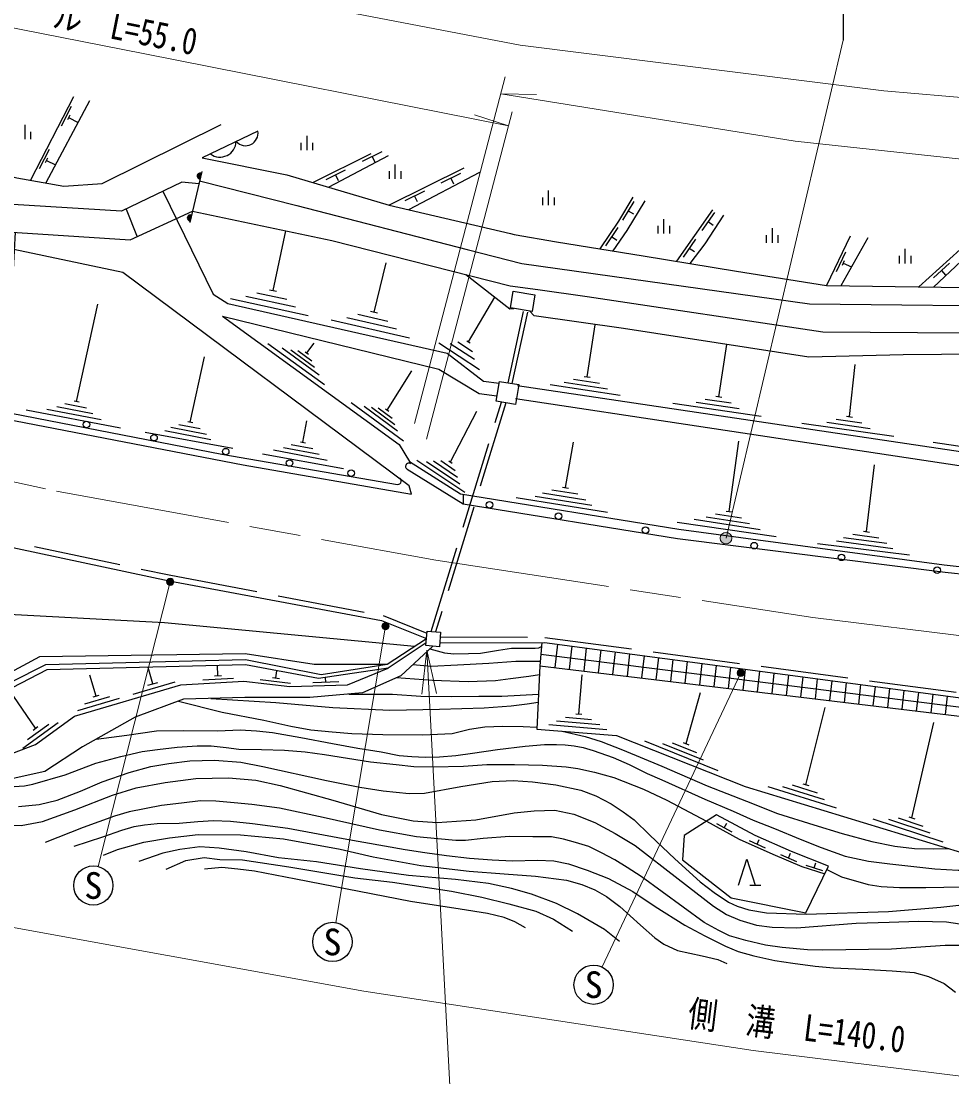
# Model space of a CAD drawing. Units: millimetres at full size, sheet at 1:1000; details may follow other scales. Extents: x 40000 to 680000, y 20000 to 380000.
# Drawn here: x 96574 to 160473, y 244910 to 317406 of the extents above; entities that cross this region are included whole.
import ezdxf
from ezdxf.enums import TextEntityAlignment as Align

# ---------------------------------------------------------------- set-up
doc = ezdxf.new("R2010")
doc.units = ezdxf.units.MM
doc.header["$LTSCALE"] = 1000
doc.linetypes.add('CHAIN', pattern=[18.5, 12, -1.5, 3.5, -1.5])
doc.linetypes.add('DASHED', pattern=[7.5, 6, -1.5])
for name, color, linetype, lineweight in [('M-BGD', 7, 'Continuous', 25), ('M-BMK', 2, 'CHAIN', 13), ('M-STR-HTXT', 7, 'Continuous', 13), ('M-STR-STRC', 7, 'Continuous', 25)]:
    doc.layers.add(name, color=color, linetype=linetype, lineweight=lineweight)
doc.styles.add('ＭＳ ゴシック', font='')
doc.styles.get('ＭＳ ゴシック').set_extended_font_data('MS Gothic')

# ---------------------------------------------------------------- blocks, each defined once
blk = doc.blocks.new('open_arrow')
at = {"color": 0, "linetype": 'Continuous', "lineweight": -2}
blk.add_lwpolyline([(7.5, 1.25), (0, 0), (7.5, -1.25)], dxfattribs=at)

msp = doc.modelspace()

# ---------------------------------------------------------------- hatches: boundary and pattern name
at = {"layer": 'M-BGD'}
for points in [[(108851, 306565, -0.4608), (108668, 306814, -0.4608), (108943, 306956)], [(108173, 303691, -0.4608), (107990, 303940, -0.4608), (108265, 304082)]]:
    msp.add_hatch(color=256, dxfattribs=at).paths.add_polyline_path(points)
at = {"layer": 'M-STR-HTXT'}
for points in [[(144631, 281688, -1), (145306, 282118, -1)], [(107035, 279021, -1), (106595, 278782, -1)], [(121806, 275979, -1), (121367, 275740, -1)], [(146196, 272764, -1), (145756, 272525, -1)]]:
    msp.add_hatch(color=256, dxfattribs=at).paths.add_polyline_path(points)

# ---------------------------------------------------------------- linework, layer by layer
at = {"layer": 'M-BGD'}
for p, q in [((100165, 312218), (97208, 306478)), ((101273, 311929), (98274, 306293)), ((100014, 311532), (99327, 310198)), ((96848, 309289), (96848, 310285)), ((99911, 310938), (99751, 310627)), ((99831, 310783), (100484, 310446)), ((97248, 309289), (97248, 309811)), ((115804, 308534), (115804, 309057)), ((116204, 308534), (116204, 309530)), ((116604, 308534), (116604, 309057)), ((98498, 308589), (97811, 307255)), ((120574, 308292), (116635, 306314)), ((121778, 308148), (117690, 305998)), ((121338, 308441), (119998, 307768)), ((98395, 307995), (98234, 307684)), ((98315, 307839), (98930, 307526)), ((120668, 308105), (120856, 307729)), ((122264, 306572), (122264, 307568)), ((108973, 307082), (108148, 303584)), ((108851, 306565), (108943, 306956)), ((118832, 307182), (117491, 306509)), ((118162, 306846), (118350, 306470)), ((126972, 307303), (121832, 304758)), ((121864, 306572), (121864, 307095)), ((122664, 306572), (122664, 307095)), ((128032, 307014), (123160, 304448)), ((126737, 306952), (125393, 306287)), ((126065, 306619), (126251, 306243)), ((124259, 305725), (122914, 305060)), ((123587, 305393), (123773, 305016)), ((132389, 304779), (132389, 305302)), ((132789, 304779), (132789, 305775)), ((133189, 304779), (133189, 305302)), ((103776, 304504), (104543, 302586)), ((138646, 305026), (137867, 303744)), ((108173, 303691), (108265, 304082)), ((138257, 304385), (138616, 304167)), ((140699, 302817), (140699, 303813)), ((144036, 304440), (141559, 300923)), ((144165, 304258), (143301, 303032)), ((137532, 303228), (136695, 301984)), ((140299, 302817), (140299, 303340)), ((141099, 302817), (141099, 303340)), ((143733, 303645), (144076, 303403)), ((148153, 302192), (148153, 303188)), ((113867, 298911), (114742, 303014)), ((137114, 302606), (137462, 302371)), ((142880, 302434), (142016, 301208)), ((147753, 302192), (147753, 302714)), ((148553, 302192), (148553, 302714)), ((153489, 302629), (151875, 299247)), ((154710, 302521), (152854, 299233)), ((142448, 301821), (142792, 301579)), ((157272, 300770), (157272, 301766)), ((161031, 301716), (158202, 299153)), ((153167, 301537), (152521, 300184)), ((153082, 300941), (152932, 300625)), ((156872, 300770), (156872, 301292)), ((157672, 300770), (157672, 301292)), ((161494, 301284), (159222, 299138)), ((120805, 297424), (121627, 300817)), ((153007, 300783), (153585, 300528)), ((160313, 300783), (159202, 299776)), ((159757, 300279), (160039, 299968)), ((112758, 298754), (114809, 298306)), ((113627, 298963), (114106, 298859)), ((100378, 291294), (101852, 297980)), ((110951, 298350), (116283, 297186)), ((111991, 298522), (115410, 297776)), ((127281, 295384), (129104, 298446)), ((119694, 297278), (121741, 296810)), ((120566, 297479), (121043, 297370)), ((131047, 297461), (129983, 292574)), ((131336, 297413), (130258, 292528)), ((117852, 296899), (123235, 295668)), ((118925, 297054), (122337, 296274)), ((135431, 292979), (135980, 296562)), ((113516, 295280), (117397, 292464)), ((116188, 294625), (116685, 295303)), ((125243, 295314), (128044, 293493)), ((126018, 295276), (127694, 294185)), ((126566, 295385), (127572, 294730)), ((127164, 295461), (127399, 295308)), ((144479, 291613), (145012, 295209)), ((108188, 289869), (109174, 294355)), ((114489, 294978), (117036, 293111)), ((115098, 294829), (116711, 293647)), ((115563, 294786), (116531, 294077)), ((116076, 294708), (116301, 294543)), ((153453, 290245), (153844, 293824)), ((121707, 290698), (123407, 293400)), ((135223, 293011), (135638, 292948)), ((132892, 292453), (137700, 291727)), ((133858, 292610), (136824, 292162)), ((134496, 292817), (136276, 292548)), ((143545, 291447), (145326, 291184)), ((144271, 291643), (144687, 291582)), ((96915, 290709), (103395, 289468)), ((98347, 290771), (102067, 290049)), ((99037, 290943), (101491, 290467)), ((99585, 291142), (101057, 290856)), ((100206, 291327), (100550, 291260)), ((119225, 291209), (122819, 288595)), ((120133, 290968), (122425, 289271)), ((120618, 290907), (122225, 289717)), ((121082, 290862), (122047, 290148)), ((121595, 290781), (121820, 290614)), ((141311, 291171), (147384, 290273)), ((142908, 291238), (145875, 290800)), ((126044, 287140), (127865, 290615)), ((152520, 290075), (154302, 289821)), ((153245, 290275), (153661, 290216)), ((106435, 289291), (109601, 288680)), ((106847, 289517), (109302, 289043)), ((107395, 289717), (108868, 289433)), ((108017, 289902), (108360, 289836)), ((115917, 288488), (116199, 289961)), ((150162, 289803), (156491, 288905)), ((151883, 289862), (154854, 289440)), ((105091, 289179), (111109, 288081)), ((145180, 283734), (145852, 288563)), ((113905, 287957), (117589, 287251)), ((114576, 288134), (117031, 287663)), ((115123, 288334), (116597, 288052)), ((115745, 288521), (116088, 288455)), ((133948, 285371), (134489, 288501)), ((159183, 288499), (164958, 287621)), ((113148, 287683), (118705, 286696)), ((123730, 287263), (127037, 285071)), ((124395, 287166), (126687, 285622)), ((124879, 287202), (126538, 286084)), ((125378, 287227), (126374, 286556)), ((125928, 287219), (126160, 287062)), ((123072, 286639), (126929, 284251)), ((154605, 282351), (155155, 286941)), ((126930, 284910), (126929, 284251)), ((132373, 285012), (135337, 284545)), ((133012, 285215), (134791, 284935)), ((133741, 285404), (134156, 285338)), ((130567, 284691), (136821, 283685)), ((131862, 284789), (135754, 284175)), ((144245, 283576), (146023, 283299)), ((144973, 283766), (145388, 283702)), ((141620, 282997), (148411, 282018)), ((142773, 283198), (147311, 282492)), ((143606, 283372), (146570, 282911)), ((153673, 282173), (155457, 281934)), ((154397, 282379), (154813, 282323)), ((151247, 281536), (157554, 280758)), ((152544, 281720), (156426, 281198)), ((153038, 281956), (156012, 281557)), ((125317, 274724), (132512, 274739)), ((132330, 274744), (132181, 273144)), ((133388, 274622), (133210, 273020)), ((134380, 274490), (134203, 272900)), ((135371, 274358), (135196, 272781)), ((136363, 274225), (136189, 272661)), ((137354, 274093), (137182, 272542)), ((138346, 273961), (138174, 272422)), ((139337, 273829), (139167, 272302)), ((140329, 273697), (140160, 272183)), ((141320, 273564), (141153, 272063)), ((142311, 273432), (142146, 271944)), ((105621, 271896), (105286, 273029)), ((110089, 272463), (110050, 273147)), ((114064, 272303), (114123, 272797)), ((143303, 273300), (143139, 271824)), ((144294, 273168), (144132, 271705)), ((145286, 273036), (145125, 271585)), ((146277, 272903), (146117, 271465)), ((147269, 272771), (147110, 271346)), ((148260, 272639), (148103, 271226)), ((101727, 271058), (101302, 272497)), ((104268, 271183), (107145, 272034)), ((105285, 271797), (105957, 271995)), ((109054, 272164), (111151, 272282)), ((109844, 272449), (110333, 272476)), ((112993, 272189), (115078, 271939)), ((113821, 272332), (114307, 272273)), ((116591, 271994), (118390, 272052)), ((117491, 272023), (117469, 272336)), ((134870, 269825), (135102, 272518)), ((149252, 272507), (149096, 271107)), ((150243, 272375), (150089, 270987)), ((151235, 272242), (151082, 270867)), ((152226, 272110), (152075, 270748)), ((153218, 271978), (153067, 270628)), ((142221, 267800), (143213, 271307)), ((154209, 271846), (154060, 270509)), ((155200, 271714), (155053, 270389)), ((156192, 271581), (156046, 270270)), ((157183, 271449), (157039, 270150)), ((158175, 271317), (158032, 270030)), ((159166, 271185), (159025, 269911)), ((97561, 268851), (96063, 271035)), ((100458, 270058), (103335, 270908)), ((100949, 270515), (102675, 271025)), ((101525, 270999), (101928, 271118)), ((160158, 271053), (160018, 269791)), ((134661, 269842), (135080, 269807)), ((150447, 264972), (151783, 270271)), ((96701, 267484), (99127, 269247)), ((97010, 268079), (98466, 269137)), ((97391, 268727), (97731, 268974)), ((132801, 269097), (136788, 268759)), ((133325, 269354), (136314, 269100)), ((133948, 269602), (135742, 269450)), ((157724, 262699), (159232, 269236)), ((139362, 267980), (144408, 265951)), ((140605, 267803), (143388, 266684)), ((141274, 267858), (142944, 267186)), ((142026, 267879), (142415, 267722)), ((147830, 264846), (152527, 263380)), ((148836, 264846), (151700, 263952)), ((149498, 264954), (151216, 264417)), ((150246, 265034), (150647, 264909)), ((155036, 262637), (159850, 261052)), ((156112, 262598), (158962, 261661)), ((156776, 262696), (158485, 262133)), ((157525, 262765), (157924, 262634)), ((144313, 262306), (145365, 261727)), ((144839, 262017), (145013, 262332)), ((146552, 261132), (147645, 260638)), ((147099, 260885), (147247, 261213)), ((149250, 259940), (149391, 260272)), ((148698, 260175), (149802, 259706)), ((151018, 259272), (151127, 259615)), ((150446, 259454), (151590, 259090)), ((146602, 258067), (147354, 258067))]:
    msp.add_line(p, q, dxfattribs=at)
at = {"layer": 'M-BGD', "linetype": 'DASHED'}
for p, q in [((124722, 275494), (129550, 291248)), ((129849, 291198), (125021, 275469))]:
    msp.add_line(p, q, dxfattribs=at)
at = {"layer": 'M-BGD'}
for points in [[(108775, 306243), (107601, 306339), (103455, 304350), (90754, 305140), (81935, 309027), (72669, 310902)], [(82846, 308626), (82876, 309974), (92319, 307628), (96284, 306637), (99501, 306081), (102138, 306256), (110313, 310309)], [(112832, 309854), (109006, 308011), (114807, 306861), (121832, 304758), (130162, 302812), (130414, 302758)], [(72318, 309316), (77713, 308294), (80979, 307812), (90991, 303245), (104064, 302395), (108330, 304355)], [(96159, 302909), (95487, 290090), (111829, 286944), (123364, 284928), (123226, 285498), (103565, 300144), (92690, 302433), (86560, 303923), (83413, 304718), (81226, 306473)], [(108820, 306436), (115511, 304742), (127202, 301716), (130960, 300761)], [(106311, 305720), (109763, 298647), (110766, 298007), (125812, 294616), (128321, 292691), (129382, 292534)], [(138580, 305321), (137575, 303668), (136304, 301778)], [(139383, 305058), (138147, 303034), (137202, 301634)], [(108330, 304355), (117911, 302351), (130151, 299226)], [(144786, 304081), (143519, 302119), (142478, 300770)], [(130414, 302758), (133330, 302256), (139278, 301300), (145677, 300240), (151875, 299247), (169192, 298990), (170292, 298593)], [(130960, 300761), (150696, 298000), (167609, 297803), (170292, 298593), (176835, 297032), (179720, 299323)], [(127101, 300005), (130134, 297645), (130407, 297682)], [(130151, 299226), (132039, 298972), (135429, 298489), (151603, 296068)], [(151603, 296068), (167891, 295965), (171171, 297277), (176082, 295412), (178391, 296324), (180115, 297772), (181018, 298805), (181509, 299284)], [(169430, 295227), (168921, 295023), (167622, 294593), (157127, 294496), (150652, 294334), (137925, 296292), (131786, 297159), (131465, 297505)], [(110396, 297135), (122528, 288342), (123230, 287172)], [(110396, 297135), (125249, 293513), (128022, 291841), (129240, 291677)], [(130658, 292390), (166433, 287063), (167696, 288200), (171740, 289590), (174563, 288453), (176543, 289926), (180713, 289968), (184465, 287510), (184681, 286187)], [(130510, 291503), (167789, 285861), (170350, 287367), (175003, 286884), (177036, 284301), (168317, 286172)], [(95882, 290488), (110361, 287659), (122415, 285598)], [(67538, 287695), (75257, 285787), (82769, 284074), (106743, 278973), (121319, 276248), (124407, 275020)], [(123230, 287172), (126750, 284939), (141735, 282512), (159943, 280065), (178854, 277997), (188952, 277232), (198384, 276823)], [(126929, 284251), (141640, 281869), (160015, 279565), (178886, 277551), (189032, 276762), (198288, 276289)], [(85462, 277224), (106424, 276101), (123592, 274486)], [(85155, 270215), (93486, 270820), (98280, 273226), (111990, 273573), (117181, 272544), (121706, 273250), (124407, 275020)], [(124830, 274485), (122637, 272458), (120014, 271281), (116386, 270967), (111926, 270951), (107717, 270841), (104403, 269617), (100791, 267566), (98205, 265874), (94357, 265043), (93807, 265247), (72544, 266047), (69470, 265650)], [(124382, 274720), (121769, 272976), (116988, 272264), (111988, 273195), (98347, 272858), (93568, 270400), (85049, 269804)], [(124633, 274303), (125639, 274039), (126277, 273970), (127286, 273981), (128109, 274005), (129350, 274202), (130232, 274352), (131125, 274352), (131867, 274341), (132118, 274381), (132304, 274462)], [(132512, 274739), (165539, 270335), (180176, 268609), (193041, 267486), (200692, 266935)], [(84821, 270744), (93808, 271613), (97862, 273787), (111954, 273990), (116691, 273239), (121706, 273250)], [(123471, 273229), (124715, 273117), (126523, 273199), (128688, 273318), (130533, 273459), (132211, 273460)], [(132256, 273944), (165464, 269740), (180115, 268012), (192993, 266888), (200649, 266337)], [(66865, 266288), (72554, 266677), (77756, 266920), (82110, 266841), (83287, 266875), (83924, 266899), (84821, 266945), (94942, 266760), (97554, 267733), (100228, 269677), (107545, 271839), (111872, 272082), (115020, 271705), (118978, 271830), (121769, 272976)], [(132181, 273144), (131981, 268788), (137450, 268342), (146292, 264860), (161130, 260321), (170437, 260276), (174034, 259198), (175937, 261080), (180638, 262635), (188368, 262866), (191569, 264365), (195492, 265114), (200584, 265348), (200959, 264252)], [(132181, 273144), (165389, 269144), (180053, 267415), (196289, 266049), (200649, 266337)], [(122354, 272331), (124825, 272150), (127258, 272068), (129148, 272135), (130178, 272261), (131436, 272432), (132154, 272551)], [(119078, 271200), (122060, 271187), (124010, 271053), (126126, 271028), (128004, 271045), (129574, 271053), (132091, 271189)], [(107378, 270716), (110380, 269944), (113236, 269398), (115084, 268999), (116470, 268748), (117919, 268601), (119284, 268496), (121405, 268412), (124156, 268391), (126173, 268496), (127354, 268781), (128412, 268943), (129653, 268997), (131045, 268965), (131987, 268921)], [(109591, 270890), (114051, 270610), (117976, 270276), (121884, 270092), (125292, 270159), (128356, 270243), (130210, 270393), (131308, 270527), (132066, 270635)], [(101731, 268099), (103822, 268382), (105873, 268667), (107754, 268686), (110090, 268667), (111606, 268742), (112727, 268669), (113836, 268547), (115785, 268218), (117954, 267804), (119696, 267488), (121287, 267235), (122517, 266981), (123395, 266903), (124323, 266854), (125289, 266893), (126411, 266971), (127556, 267128), (129274, 267381), (131187, 267615), (132517, 267732), (133327, 267732), (133923, 267713), (134547, 267645), (135152, 267518), (135855, 267323), (137215, 266834), (138308, 266366), (139547, 265742), (140572, 265303), (143522, 263985)], [(133718, 268646), (135306, 268294), (136396, 267948), (137867, 267377), (140566, 266253), (143681, 264887), (146363, 263832), (148508, 263002), (150991, 262220), (152946, 261615), (154988, 261062), (156562, 260751), (157912, 260595), (159244, 260560), (160225, 260598)], [(95721, 264831), (96802, 264899), (97388, 265011), (99594, 265653), (101699, 266452), (103411, 266902), (104885, 267262), (105927, 267398), (107278, 267544), (108663, 267634), (109620, 267634), (110656, 267533), (111511, 267420), (113087, 267398), (114658, 267341), (116065, 267229), (117405, 267037), (120568, 266554), (122330, 266350), (123535, 266215), (124863, 266204), (126935, 266249), (128556, 266350), (130447, 266361), (132361, 266305), (133988, 266203), (134788, 266091), (135947, 265832), (137264, 265460), (139291, 264673), (140912, 263908), (143632, 262476)], [(96405, 263471), (97823, 263617), (99060, 263907), (100641, 264525), (102142, 265180), (103996, 265816), (105487, 266234), (106723, 266434), (108159, 266615), (109850, 266652), (111650, 266525), (113159, 266234), (117548, 265252), (119839, 264798), (121439, 264561), (123220, 264362), (124275, 264398), (126766, 264852), (128911, 265197), (130364, 265263), (131682, 265181), (133291, 264972), (134991, 264587), (136035, 264199), (137077, 263651), (137911, 263118), (138654, 262558), (139744, 261504), (141453, 259878), (143197, 258312), (144157, 257576), (145130, 256918), (145722, 256631), (146536, 256375), (147744, 256177), (150459, 256089), (156119, 256277), (159712, 256566), (162828, 256898)], [(95514, 262196), (96588, 262173), (98051, 262447), (100269, 263246), (102852, 264252), (104481, 264757), (106470, 265123), (108573, 265397), (110813, 265442), (112688, 265282), (114356, 264917), (117968, 263912), (121315, 262925), (123487, 262491), (125133, 262377), (127784, 262559), (130413, 263039), (131797, 263180), (133222, 263219), (134519, 262955), (135950, 262371), (137365, 261629), (138719, 260791), (141689, 258502), (144098, 256643), (145001, 256070), (145905, 255677), (147058, 255326), (148133, 255199), (149805, 255136), (153913, 255465), (156164, 255528), (158186, 255611), (160094, 255550), (161466, 255345)], [(143522, 263985), (145453, 263158), (146831, 262546), (148294, 261972), (150059, 261228), (151509, 260659), (153151, 260057), (154757, 259713), (156206, 259531), (157871, 259365), (159305, 259185), (160904, 259098), (162143, 259110), (163182, 259196), (164350, 259361), (165786, 259644)], [(162648, 253933), (160021, 253938), (156321, 253687), (151622, 253620), (150557, 253645), (148818, 253789), (147685, 253947), (146334, 254273), (145210, 254605), (144466, 254956), (143462, 255518), (139131, 258664), (138191, 259283), (137325, 259816), (136412, 260298), (135538, 260719), (134630, 260994), (133800, 261235), (132987, 261386), (131701, 261388), (130103, 261411), (128295, 261282), (127085, 261153), (126415, 261153), (125190, 261247), (123710, 261400), (121185, 261846), (117314, 262717), (114307, 263351), (112416, 263609), (111207, 263727), (109938, 263844), (108887, 263856), (107595, 263715), (106209, 263539), (104001, 263116), (102991, 262823), (100841, 262025), (98217, 261001)], [(100214, 260754), (102176, 261400), (103491, 261858), (104325, 262104), (105042, 262222), (105923, 262316), (107426, 262339), (108695, 262445), (109775, 262515), (110938, 262468), (112459, 262316), (114890, 261999), (118684, 261271), (122942, 260531), (124293, 260308), (125785, 260108), (127347, 259932), (128921, 259815), (130307, 259756), (132029, 259800), (133142, 259748), (134157, 259533), (135424, 259102), (136907, 258522), (138581, 257644), (140114, 256600), (142141, 255333), (143521, 254586), (144933, 253880), (145804, 253516), (146878, 253225), (148320, 252893), (149548, 252710), (151089, 252515), (152346, 252403), (154359, 252309), (156371, 252189), (157888, 252077), (158874, 251800), (159948, 251316), (160716, 250720)], [(143632, 262476), (145872, 261242), (148177, 260201), (150182, 259349), (151745, 258852)], [(102227, 260137), (103199, 260530), (104998, 261026), (106755, 261336), (108740, 261563), (111635, 261522), (114592, 261253), (118489, 260536), (120733, 260013), (124020, 259414), (127328, 259042), (129747, 258856), (131895, 258694), (134006, 258426), (135072, 258126), (135964, 257765), (136767, 257306), (137683, 256607), (139102, 255322), (140080, 254452), (140691, 254031), (141639, 253584), (143319, 253215), (144409, 252972), (145034, 252685)], [(137648, 254212), (136623, 255041), (134770, 256097), (133326, 256817), (131607, 257447), (130231, 257850), (128654, 258197), (126406, 258463), (123177, 258749), (119883, 259190), (116852, 259681), (114254, 259956), (112029, 260370), (110161, 260625), (108833, 260704), (107468, 260528), (106298, 260268), (104660, 259697)], [(106532, 259177), (107878, 259768), (109151, 259970), (110218, 259836), (111765, 259815), (114944, 259335), (119486, 258587), (122081, 258288), (126129, 257662), (128210, 257248), (130068, 256787), (131910, 256278), (133125, 255736), (134427, 254916)], [(145815, 258067), (146397, 259849), (146979, 258067)], [(131203, 255145), (130469, 255556), (129736, 255857), (128601, 256136), (126724, 256422), (123311, 256960), (115427, 258484), (112587, 259028), (111448, 259171), (110353, 259287), (109164, 259175)], [(151883, 259159), (152899, 258643), (154717, 258128), (155619, 257994), (156879, 257922), (158685, 257925), (161156, 257969), (163405, 258063), (164148, 258179), (165344, 258252)]]:
    msp.add_lwpolyline(points, dxfattribs=at)
for points in [[(130358, 298865), (131852, 298614), (131660, 297472), (130166, 297723)], [(129405, 292670), (130746, 292447), (130520, 291087), (129179, 291309)], [(124448, 275517), (125376, 275440), (125294, 274447), (124366, 274523)], [(144321, 262914), (142095, 261496), (141980, 259809), (145329, 257197), (150438, 256182), (151993, 259387), (149461, 260384), (146968, 261496)]]:
    msp.add_lwpolyline(points, close=True, dxfattribs=at)
at = {"layer": 'M-BGD', "linetype": 'DASHED'}
for points in [[(67623, 288078), (75305, 286144), (82810, 284453), (106854, 279351), (121419, 276584), (124437, 275385)], [(125349, 275116), (132522, 275089), (165583, 270682), (180212, 268957), (193069, 267835), (200715, 267284), (202034, 267198), (206067, 266328)]]:
    msp.add_lwpolyline(points, dxfattribs=at)
at = {"layer": 'M-BGD'}
for centre in [(101064, 289705), (105696, 288800), (110619, 287843), (114999, 287060), (119239, 286369), (128729, 284188), (133473, 283419), (139441, 282453), (146903, 281388), (152888, 280584), (159465, 279700)]:
    msp.add_circle(centre, 225, dxfattribs=at)
for centre, radius, start, end in [((111978, 309716), 865, 222.28734, 9.13882), ((110231, 309176), 1108, 233.58453, 357.84162), ((108866, 306767), 203, 67.77032, 265.69371), ((108188, 303893), 203, 67.77032, 265.69371), ((123194, 286828), 225, 57.17963, 237.17964), ((122452, 285820), 225, 260.29858, 80.29858)]:
    msp.add_arc(centre, radius, start, end, dxfattribs=at)
at = {"layer": 'M-BMK'}
msp.add_lwpolyline([(68449, 291814), (99004, 285118), (125045, 280397), (150934, 276454), (166737, 274499), (187009, 272585), (200498, 271805), (208770, 272061), (223721, 272920)], dxfattribs=at)
at = {"layer": 'M-STR-HTXT'}
for p, q in [((144968, 281903), (153017, 316109)), ((123589, 289778), (129811, 313588)), ((129504, 312412), (131958, 312363)), ((124398, 288700), (130293, 311179)), ((130040, 310214), (127702, 310964)), ((106815, 278902), (101864, 259358)), ((121586, 275859), (118172, 255505)), ((145976, 272645), (136455, 252461))]:
    msp.add_line(p, q, dxfattribs=at)
for points in [[(76151, 326571), (106589, 320432), (130827, 315754), (155806, 312614), (170693, 311346), (189695, 310427), (200982, 310194), (207917, 310194), (216656, 310279), (223936, 311713), (229340, 313415), (234005, 315191), (238225, 317189), (242974, 319854), (246809, 322396), (249196, 324235), (253344, 327676), (258717, 333364), (261534, 336727), (265217, 342162)], [(74929, 321106), (105062, 315169), (130040, 310214)], [(129504, 312412), (149705, 309161), (170451, 306919), (189437, 305593), (201212, 305186), (213242, 304982), (218736, 305079)], [(62152, 263481), (93115, 255697), (120110, 250803), (146833, 246733), (163484, 244673), (184518, 241743), (200455, 240560), (214056, 239905), (228664, 240308), (241761, 242372), (252894, 245544), (263145, 249724), (272918, 254859), (281431, 260548), (287549, 265170), (294438, 271609), (302040, 279708), (309844, 290693), (313529, 297113)], [(124430, 274216), (126255, 239543), (164242, 239543)]]:
    msp.add_lwpolyline(points, dxfattribs=at)
for centre, radius in [((144968, 281903), 400), ((106815, 278902), 250), ((121586, 275859), 250), ((145976, 272645), 250)]:
    msp.add_circle(centre, radius, dxfattribs=at)
at = {"layer": 'M-STR-STRC'}
msp.add_line((153017, 318109), (153017, 316109), dxfattribs=at)
for centre in [(101532, 258050), (117948, 254174), (135879, 251240)]:
    msp.add_circle(centre, 1350, dxfattribs=at)

# ---------------------------------------------------------------- block references
at = {"layer": 'M-STR-HTXT', "xscale": 400, "yscale": 400, "rotation": 273}
msp.add_blockref('open_arrow', (124430, 274216), dxfattribs=at)

# ---------------------------------------------------------------- texts
at = {"layer": 'M-STR-HTXT', "style": 'ＭＳ ゴシック', "width": 0.8}
for s, rotation, p in [('ガードレール\u3000L=55.0', 348.616, (98543, 316489)), ('側\u3000溝\u3000L=140.0', 352.946, (149644, 246934))]:
    msp.add_text(s, height=1833, rotation=rotation, dxfattribs=at).set_placement(p, align=Align.BOTTOM_CENTER)
at = {"layer": 'M-STR-STRC', "style": 'ＭＳ ゴシック'}
for p in [(101532, 258050), (117948, 254174), (135879, 251240)]:
    msp.add_text('S', height=1833, dxfattribs=at).set_placement(p, align=Align.MIDDLE_CENTER)

doc.saveas('drawing.dxf')
